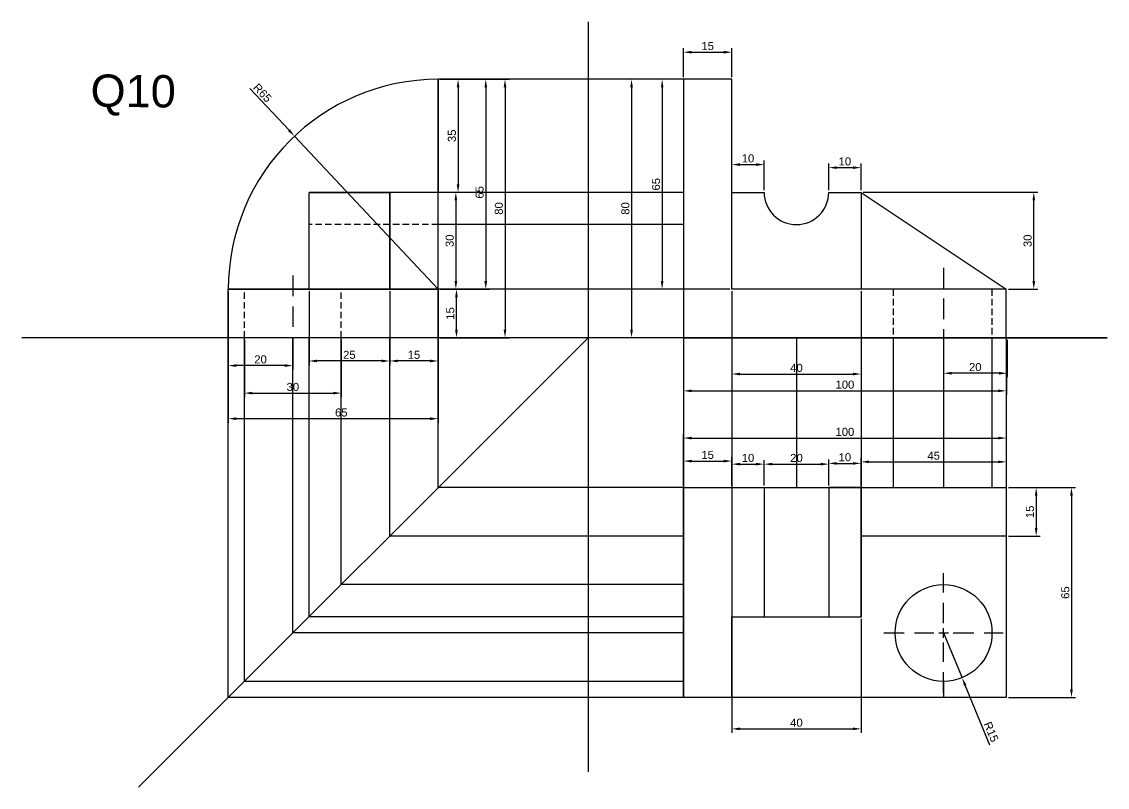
# Model space of a CAD drawing. Header units: millimetres. Extents: x 137 to 7220, y 7466 to 9893.
# Drawn here: x 1808.4 to 2144.6, y 7466.1 to 7703.1 of the extents above; entities that cross this region are included whole.
import ezdxf

# ---------------------------------------------------------------- set-up
doc = ezdxf.new("R2010")
doc.units = ezdxf.units.MM
doc.header["$PDMODE"] = 35
doc.header["$PDSIZE"] = 3
doc.linetypes.add('DASHED2', pattern=[9.525, 6.35, -3.175])
doc.linetypes.add('JIS_02_2.0', pattern=[3, 2, -1])
for name, color, linetype in [('Center Line', 3, 'DASHED2'), ('Dimensions', 1, 'Continuous'), ('Hidden Line', 50, 'JIS_02_2.0'), ('Projection', 140, 'Continuous'), ('Text', 7, 'Continuous')]:
    doc.layers.add(name, color=color, linetype=linetype)
doc.layers.add('Object', color=7, linetype='Continuous', lineweight=30)
doc.styles.get("Standard").update_dxf_attribs({"font": 'arial.ttf'})
doc.dimstyles.new('ISO-25', dxfattribs={"dimtxt": 2.5, "dimasz": 2.5, "dimexe": 1.25, "dimexo": 0.625, "dimtad": 1, "dimdec": 0, "dimtxsty": 'Standard', "dimcen": 2.5, "dimadec": 0, "dimazin": 0, "dimtfac": 1, "dimtdec": 0, "dimtmove": 0, "dimatfit": 3, "dimfxl": 1, "dimarcsym": 0})

# ---------------------------------------------------------------- blocks, each defined once
blk = doc.blocks.new('*D660')
at = {"layer": 'Defpoints', "color": 0, "transparency": 16777216}
for p in [(2028.31, 7693.68), (2013.31, 7685.3), (2028.31, 7685.3)]:
    blk.add_point(p, dxfattribs=at)
at = {"layer": 'Dimensions', "color": 0, "lineweight": -2, "transparency": 16777216}
for p, q in [((2013.31, 7685.92), (2013.31, 7694.93)), ((2015.81, 7693.68), (2025.81, 7693.68)), ((2028.31, 7685.92), (2028.31, 7694.93))]:
    blk.add_line(p, q, dxfattribs=at)
at = {"layer": 'Dimensions', "color": 0, "transparency": 16777216}
for points in [[(2015.81, 7694.1), (2015.81, 7693.27), (2013.31, 7693.68)], [(2025.81, 7694.1), (2025.81, 7693.27), (2028.31, 7693.68)]]:
    blk.add_solid(points, dxfattribs=at)
at = {"layer": 'Dimensions', "color": 0, "transparency": 16777216, "insert": (2020.81, 7695.58), "char_height": 2.5, "attachment_point": 5}
blk.add_mtext('15', dxfattribs=at)
blk = doc.blocks.new('*D661')
at = {"layer": 'Defpoints', "color": 0, "transparency": 16777216}
for p in [(2013.31, 7685.3), (1997.24, 7605.3), (2013.31, 7605.3)]:
    blk.add_point(p, dxfattribs=at)
at = {"layer": 'Dimensions', "color": 0, "lineweight": -2, "transparency": 16777216}
for p, q in [((2012.68, 7685.3), (1995.99, 7685.3)), ((1997.24, 7682.8), (1997.24, 7607.8)), ((2012.68, 7605.3), (1995.99, 7605.3))]:
    blk.add_line(p, q, dxfattribs=at)
at = {"layer": 'Dimensions', "color": 0, "transparency": 16777216}
for points in [[(1996.83, 7682.8), (1997.66, 7682.8), (1997.24, 7685.3)], [(1996.83, 7607.8), (1997.66, 7607.8), (1997.24, 7605.3)]]:
    blk.add_solid(points, dxfattribs=at)
at = {"layer": 'Dimensions', "color": 0, "transparency": 16777216, "insert": (1995.34, 7645.3), "char_height": 2.5, "attachment_point": 5, "rotation": 90}
blk.add_mtext('80', dxfattribs=at)
blk = doc.blocks.new('*D662')
at = {"layer": 'Defpoints', "color": 0, "transparency": 16777216}
for p in [(2028.31, 7685.3), (2006.72, 7620.3), (2028.31, 7620.3)]:
    blk.add_point(p, dxfattribs=at)
at = {"layer": 'Dimensions', "color": 0, "lineweight": -2, "transparency": 16777216}
for p, q in [((2027.68, 7685.3), (2005.47, 7685.3)), ((2006.72, 7682.8), (2006.72, 7622.8)), ((2027.68, 7620.3), (2005.47, 7620.3))]:
    blk.add_line(p, q, dxfattribs=at)
at = {"layer": 'Dimensions', "color": 0, "transparency": 16777216}
for points in [[(2006.3, 7682.8), (2007.13, 7682.8), (2006.72, 7685.3)], [(2006.3, 7622.8), (2007.13, 7622.8), (2006.72, 7620.3)]]:
    blk.add_solid(points, dxfattribs=at)
at = {"layer": 'Dimensions', "color": 0, "transparency": 16777216, "insert": (2004.82, 7652.8), "char_height": 2.5, "attachment_point": 5, "rotation": 90}
blk.add_mtext('65', dxfattribs=at)
blk = doc.blocks.new('*D663')
at = {"layer": 'Defpoints', "color": 0, "transparency": 16777216}
for p in [(2013.31, 7605.3), (2113.31, 7605.3), (2113.31, 7588.83)]:
    blk.add_point(p, dxfattribs=at)
at = {"layer": 'Dimensions', "color": 0, "lineweight": -2, "transparency": 16777216}
for p, q in [((2013.31, 7604.67), (2013.31, 7587.58)), ((2113.31, 7604.67), (2113.31, 7587.58)), ((2015.81, 7588.83), (2110.81, 7588.83))]:
    blk.add_line(p, q, dxfattribs=at)
at = {"layer": 'Dimensions', "color": 0, "transparency": 16777216}
for points in [[(2015.81, 7589.25), (2015.81, 7588.42), (2013.31, 7588.83)], [(2110.81, 7589.25), (2110.81, 7588.42), (2113.31, 7588.83)]]:
    blk.add_solid(points, dxfattribs=at)
at = {"layer": 'Dimensions', "color": 0, "transparency": 16777216, "insert": (2063.31, 7590.74), "char_height": 2.5, "attachment_point": 5}
blk.add_mtext('100', dxfattribs=at)
blk = doc.blocks.new('*D431')
at = {"layer": 'Defpoints', "color": 0, "transparency": 16777216}
for p in [(1937.35, 7620.3), (1943.02, 7620.3), (1937.35, 7605.3)]:
    blk.add_point(p, dxfattribs=at)
at = {"layer": 'Dimensions', "color": 0, "lineweight": -2, "transparency": 16777216}
for p, q in [((1937.97, 7620.3), (1944.27, 7620.3)), ((1943.02, 7607.8), (1943.02, 7617.8)), ((1937.97, 7605.3), (1944.27, 7605.3))]:
    blk.add_line(p, q, dxfattribs=at)
at = {"layer": 'Dimensions', "color": 0, "transparency": 16777216}
for points in [[(1942.6, 7617.8), (1943.43, 7617.8), (1943.02, 7620.3)], [(1942.6, 7607.8), (1943.43, 7607.8), (1943.02, 7605.3)]]:
    blk.add_solid(points, dxfattribs=at)
at = {"layer": 'Dimensions', "color": 0, "transparency": 16777216, "insert": (1941.11, 7612.8), "char_height": 2.5, "attachment_point": 5, "rotation": 90}
blk.add_mtext('15', dxfattribs=at)
blk = doc.blocks.new('*D664')
at = {"layer": 'Defpoints', "color": 0, "transparency": 16777216}
for p in [(2093.87, 7605.3), (2113.53, 7605.3), (2093.87, 7594.28)]:
    blk.add_point(p, dxfattribs=at)
at = {"layer": 'Dimensions', "color": 0, "lineweight": -2, "transparency": 16777216}
for p, q in [((2093.87, 7604.67), (2093.87, 7593.03)), ((2113.53, 7604.67), (2113.53, 7593.03)), ((2111.03, 7594.28), (2096.37, 7594.28))]:
    blk.add_line(p, q, dxfattribs=at)
at = {"layer": 'Dimensions', "color": 0, "transparency": 16777216}
for points in [[(2096.37, 7594.7), (2096.37, 7593.86), (2093.87, 7594.28)], [(2111.03, 7594.7), (2111.03, 7593.86), (2113.53, 7594.28)]]:
    blk.add_solid(points, dxfattribs=at)
at = {"layer": 'Dimensions', "color": 0, "transparency": 16777216, "insert": (2103.7, 7596.18), "char_height": 2.5, "attachment_point": 5}
blk.add_mtext('20', dxfattribs=at)
blk = doc.blocks.new('*D665')
at = {"layer": 'Defpoints', "color": 0, "transparency": 16777216}
for p in [(2038.31, 7658.89), (2028.31, 7650.3), (2038.31, 7650.3)]:
    blk.add_point(p, dxfattribs=at)
at = {"layer": 'Dimensions', "color": 0, "lineweight": -2, "transparency": 16777216}
for p, q in [((2028.31, 7650.92), (2028.31, 7660.14)), ((2030.81, 7658.89), (2035.81, 7658.89)), ((2038.31, 7650.92), (2038.31, 7660.14))]:
    blk.add_line(p, q, dxfattribs=at)
at = {"layer": 'Dimensions', "color": 0, "transparency": 16777216}
for points in [[(2030.81, 7659.31), (2030.81, 7658.47), (2028.31, 7658.89)], [(2035.81, 7659.31), (2035.81, 7658.47), (2038.31, 7658.89)]]:
    blk.add_solid(points, dxfattribs=at)
at = {"layer": 'Dimensions', "color": 0, "transparency": 16777216, "insert": (2033.31, 7660.79), "char_height": 2.5, "attachment_point": 5}
blk.add_mtext('10', dxfattribs=at)
blk = doc.blocks.new('*D666')
at = {"layer": 'Defpoints', "color": 0, "transparency": 16777216}
for p in [(2068.31, 7657.94), (2058.31, 7650.3), (2068.31, 7650.3)]:
    blk.add_point(p, dxfattribs=at)
at = {"layer": 'Dimensions', "color": 0, "lineweight": -2, "transparency": 16777216}
for p, q in [((2058.31, 7650.92), (2058.31, 7659.19)), ((2068.31, 7650.92), (2068.31, 7659.19)), ((2060.81, 7657.94), (2065.81, 7657.94))]:
    blk.add_line(p, q, dxfattribs=at)
at = {"layer": 'Dimensions', "color": 0, "transparency": 16777216}
for points in [[(2060.81, 7658.36), (2060.81, 7657.53), (2058.31, 7657.94)], [(2065.81, 7658.36), (2065.81, 7657.53), (2068.31, 7657.94)]]:
    blk.add_solid(points, dxfattribs=at)
at = {"layer": 'Dimensions', "color": 0, "transparency": 16777216, "insert": (2063.31, 7659.85), "char_height": 2.5, "attachment_point": 5}
blk.add_mtext('10', dxfattribs=at)
blk = doc.blocks.new('*D667')
at = {"layer": 'Defpoints', "color": 0, "transparency": 16777216}
for p in [(2028.31, 7620.3), (2068.31, 7620.3), (2068.31, 7594.04)]:
    blk.add_point(p, dxfattribs=at)
at = {"layer": 'Dimensions', "color": 0, "lineweight": -2, "transparency": 16777216}
for p, q in [((2028.31, 7619.67), (2028.31, 7592.79)), ((2068.31, 7619.67), (2068.31, 7592.79)), ((2030.81, 7594.04), (2065.81, 7594.04))]:
    blk.add_line(p, q, dxfattribs=at)
at = {"layer": 'Dimensions', "color": 0, "transparency": 16777216}
for points in [[(2030.81, 7594.46), (2030.81, 7593.62), (2028.31, 7594.04)], [(2065.81, 7594.46), (2065.81, 7593.62), (2068.31, 7594.04)]]:
    blk.add_solid(points, dxfattribs=at)
at = {"layer": 'Dimensions', "color": 0, "transparency": 16777216, "insert": (2048.31, 7595.94), "char_height": 2.5, "attachment_point": 5}
blk.add_mtext('40', dxfattribs=at)
blk = doc.blocks.new('*D668')
at = {"layer": 'Defpoints', "color": 0, "transparency": 16777216}
for p in [(2068.31, 7650.3), (2121.81, 7650.3), (2113.31, 7620.3)]:
    blk.add_point(p, dxfattribs=at)
at = {"layer": 'Dimensions', "color": 0, "lineweight": -2, "transparency": 16777216}
for p, q in [((2068.93, 7650.3), (2123.06, 7650.3)), ((2121.81, 7622.8), (2121.81, 7647.8)), ((2113.93, 7620.3), (2123.06, 7620.3))]:
    blk.add_line(p, q, dxfattribs=at)
at = {"layer": 'Dimensions', "color": 0, "transparency": 16777216}
for points in [[(2121.4, 7647.8), (2122.23, 7647.8), (2121.81, 7650.3)], [(2121.4, 7622.8), (2122.23, 7622.8), (2121.81, 7620.3)]]:
    blk.add_solid(points, dxfattribs=at)
at = {"layer": 'Dimensions', "color": 0, "transparency": 16777216, "insert": (2119.91, 7635.3), "char_height": 2.5, "attachment_point": 5, "rotation": 90}
blk.add_mtext('30', dxfattribs=at)
blk = doc.blocks.new('*D432')
at = {"layer": 'Defpoints', "color": 0, "transparency": 16777216}
for p in [(2113.31, 7574.22), (2013.31, 7558.87), (2113.31, 7558.87)]:
    blk.add_point(p, dxfattribs=at)
at = {"layer": 'Dimensions', "color": 0, "lineweight": -2, "transparency": 16777216}
for p, q in [((2013.31, 7559.49), (2013.31, 7575.47)), ((2113.31, 7559.49), (2113.31, 7575.47)), ((2015.81, 7574.22), (2110.81, 7574.22))]:
    blk.add_line(p, q, dxfattribs=at)
at = {"layer": 'Dimensions', "color": 0, "transparency": 16777216}
for points in [[(2015.81, 7574.63), (2015.81, 7573.8), (2013.31, 7574.22)], [(2110.81, 7574.63), (2110.81, 7573.8), (2113.31, 7574.22)]]:
    blk.add_solid(points, dxfattribs=at)
at = {"layer": 'Dimensions', "color": 0, "transparency": 16777216, "insert": (2063.31, 7576.12), "char_height": 2.5, "attachment_point": 5}
blk.add_mtext('100', dxfattribs=at)
blk = doc.blocks.new('*D433')
at = {"layer": 'Defpoints', "color": 0, "transparency": 16777216}
for p in [(2028.31, 7567.09), (2013.31, 7558.87), (2028.31, 7558.87)]:
    blk.add_point(p, dxfattribs=at)
at = {"layer": 'Dimensions', "color": 0, "lineweight": -2, "transparency": 16777216}
for p, q in [((2013.31, 7559.49), (2013.31, 7568.34)), ((2028.31, 7559.49), (2028.31, 7568.34)), ((2015.81, 7567.09), (2025.81, 7567.09))]:
    blk.add_line(p, q, dxfattribs=at)
at = {"layer": 'Dimensions', "color": 0, "transparency": 16777216}
for points in [[(2015.81, 7567.51), (2015.81, 7566.67), (2013.31, 7567.09)], [(2025.81, 7567.51), (2025.81, 7566.67), (2028.31, 7567.09)]]:
    blk.add_solid(points, dxfattribs=at)
at = {"layer": 'Dimensions', "color": 0, "transparency": 16777216, "insert": (2020.81, 7568.99), "char_height": 2.5, "attachment_point": 5}
blk.add_mtext('15', dxfattribs=at)
blk = doc.blocks.new('*D434')
at = {"layer": 'Defpoints', "color": 0, "transparency": 16777216}
for p in [(2038.31, 7566.14), (2028.31, 7558.87), (2038.31, 7558.87)]:
    blk.add_point(p, dxfattribs=at)
at = {"layer": 'Dimensions', "color": 0, "lineweight": -2, "transparency": 16777216}
for p, q in [((2028.31, 7559.49), (2028.31, 7567.39)), ((2030.81, 7566.14), (2035.81, 7566.14)), ((2038.31, 7559.49), (2038.31, 7567.39))]:
    blk.add_line(p, q, dxfattribs=at)
at = {"layer": 'Dimensions', "color": 0, "transparency": 16777216}
for points in [[(2030.81, 7566.56), (2030.81, 7565.72), (2028.31, 7566.14)], [(2035.81, 7566.56), (2035.81, 7565.72), (2038.31, 7566.14)]]:
    blk.add_solid(points, dxfattribs=at)
at = {"layer": 'Dimensions', "color": 0, "transparency": 16777216, "insert": (2033.31, 7568.04), "char_height": 2.5, "attachment_point": 5}
blk.add_mtext('10', dxfattribs=at)
blk = doc.blocks.new('*D435')
at = {"layer": 'Defpoints', "color": 0, "transparency": 16777216}
for p in [(2058.31, 7566.14), (2038.31, 7558.87), (2058.31, 7558.87)]:
    blk.add_point(p, dxfattribs=at)
at = {"layer": 'Dimensions', "color": 0, "lineweight": -2, "transparency": 16777216}
for p, q in [((2038.31, 7559.49), (2038.31, 7567.39)), ((2040.81, 7566.14), (2055.81, 7566.14)), ((2058.31, 7559.49), (2058.31, 7567.39))]:
    blk.add_line(p, q, dxfattribs=at)
at = {"layer": 'Dimensions', "color": 0, "transparency": 16777216}
for points in [[(2040.81, 7566.56), (2040.81, 7565.72), (2038.31, 7566.14)], [(2055.81, 7566.56), (2055.81, 7565.72), (2058.31, 7566.14)]]:
    blk.add_solid(points, dxfattribs=at)
at = {"layer": 'Dimensions', "color": 0, "transparency": 16777216, "insert": (2048.31, 7568.04), "char_height": 2.5, "attachment_point": 5}
blk.add_mtext('20', dxfattribs=at)
blk = doc.blocks.new('*D436')
at = {"layer": 'Defpoints', "color": 0, "transparency": 16777216}
for p in [(2068.31, 7566.38), (2058.31, 7558.87), (2068.31, 7558.87)]:
    blk.add_point(p, dxfattribs=at)
at = {"layer": 'Dimensions', "color": 0, "lineweight": -2, "transparency": 16777216}
for p, q in [((2058.31, 7559.49), (2058.31, 7567.63)), ((2060.81, 7566.38), (2065.81, 7566.38)), ((2068.31, 7559.49), (2068.31, 7567.63))]:
    blk.add_line(p, q, dxfattribs=at)
at = {"layer": 'Dimensions', "color": 0, "transparency": 16777216}
for points in [[(2060.81, 7566.79), (2060.81, 7565.96), (2058.31, 7566.38)], [(2065.81, 7566.79), (2065.81, 7565.96), (2068.31, 7566.38)]]:
    blk.add_solid(points, dxfattribs=at)
at = {"layer": 'Dimensions', "color": 0, "transparency": 16777216, "insert": (2063.31, 7568.28), "char_height": 2.5, "attachment_point": 5}
blk.add_mtext('10', dxfattribs=at)
blk = doc.blocks.new('*D437')
at = {"layer": 'Defpoints', "color": 0, "transparency": 16777216}
for p in [(2113.31, 7566.85), (2068.31, 7558.87), (2113.31, 7558.87)]:
    blk.add_point(p, dxfattribs=at)
at = {"layer": 'Dimensions', "color": 0, "lineweight": -2, "transparency": 16777216}
for p, q in [((2068.31, 7559.49), (2068.31, 7568.1)), ((2113.31, 7559.49), (2113.31, 7568.1)), ((2070.81, 7566.85), (2110.81, 7566.85))]:
    blk.add_line(p, q, dxfattribs=at)
at = {"layer": 'Dimensions', "color": 0, "transparency": 16777216}
for points in [[(2070.81, 7567.27), (2070.81, 7566.44), (2068.31, 7566.85)], [(2110.81, 7567.27), (2110.81, 7566.44), (2113.31, 7566.85)]]:
    blk.add_solid(points, dxfattribs=at)
at = {"layer": 'Dimensions', "color": 0, "transparency": 16777216, "insert": (2090.81, 7568.75), "char_height": 2.5, "attachment_point": 5}
blk.add_mtext('45', dxfattribs=at)
blk = doc.blocks.new('*D438')
at = {"layer": 'Defpoints', "color": 0, "transparency": 16777216}
for p in [(2113.31, 7558.87), (2113.31, 7493.87), (2133.48, 7493.87)]:
    blk.add_point(p, dxfattribs=at)
at = {"layer": 'Dimensions', "color": 0, "lineweight": -2, "transparency": 16777216}
for p, q in [((2113.93, 7558.87), (2134.73, 7558.87)), ((2133.48, 7556.37), (2133.48, 7496.37)), ((2113.93, 7493.87), (2134.73, 7493.87))]:
    blk.add_line(p, q, dxfattribs=at)
at = {"layer": 'Dimensions', "color": 0, "transparency": 16777216}
for points in [[(2133.06, 7556.37), (2133.9, 7556.37), (2133.48, 7558.87)], [(2133.06, 7496.37), (2133.9, 7496.37), (2133.48, 7493.87)]]:
    blk.add_solid(points, dxfattribs=at)
at = {"layer": 'Dimensions', "color": 0, "transparency": 16777216, "insert": (2131.58, 7526.37), "char_height": 2.5, "attachment_point": 5, "rotation": 90}
blk.add_mtext('65', dxfattribs=at)
blk = doc.blocks.new('*D439')
at = {"layer": 'Defpoints', "color": 0, "transparency": 16777216}
for p in [(2113.31, 7558.87), (2113.31, 7543.87), (2122.55, 7543.87)]:
    blk.add_point(p, dxfattribs=at)
at = {"layer": 'Dimensions', "color": 0, "lineweight": -2, "transparency": 16777216}
for p, q in [((2113.93, 7558.87), (2123.8, 7558.87)), ((2122.55, 7556.37), (2122.55, 7546.37)), ((2113.93, 7543.87), (2123.8, 7543.87))]:
    blk.add_line(p, q, dxfattribs=at)
at = {"layer": 'Dimensions', "color": 0, "transparency": 16777216}
for points in [[(2122.13, 7556.37), (2122.96, 7556.37), (2122.55, 7558.87)], [(2122.13, 7546.37), (2122.96, 7546.37), (2122.55, 7543.87)]]:
    blk.add_solid(points, dxfattribs=at)
at = {"layer": 'Dimensions', "color": 0, "transparency": 16777216, "insert": (2120.65, 7551.37), "char_height": 2.5, "attachment_point": 5, "rotation": 90}
blk.add_mtext('15', dxfattribs=at)
blk = doc.blocks.new('*D440')
at = {"layer": 'Defpoints', "color": 0, "transparency": 16777216}
for p in [(2028.31, 7518.87), (2068.31, 7518.87), (2068.31, 7484.18)]:
    blk.add_point(p, dxfattribs=at)
at = {"layer": 'Dimensions', "color": 0, "lineweight": -2, "transparency": 16777216}
for p, q in [((2028.31, 7518.24), (2028.31, 7482.93)), ((2068.31, 7518.24), (2068.31, 7482.93)), ((2030.81, 7484.18), (2065.81, 7484.18))]:
    blk.add_line(p, q, dxfattribs=at)
at = {"layer": 'Dimensions', "color": 0, "transparency": 16777216}
for points in [[(2030.81, 7484.6), (2030.81, 7483.77), (2028.31, 7484.18)], [(2065.81, 7484.6), (2065.81, 7483.77), (2068.31, 7484.18)]]:
    blk.add_solid(points, dxfattribs=at)
at = {"layer": 'Dimensions', "color": 0, "transparency": 16777216, "insert": (2048.31, 7486.09), "char_height": 2.5, "attachment_point": 5}
blk.add_mtext('40', dxfattribs=at)
blk = doc.blocks.new('*D441')
at = {"layer": 'Defpoints', "color": 0, "transparency": 16777216}
for p in [(2093.87, 7513.87), (2099.61, 7500.01)]:
    blk.add_point(p, dxfattribs=at)
at = {"layer": 'Dimensions', "color": 0, "lineweight": -2, "transparency": 16777216}
for p, q in [((2093.87, 7513.87), (2099.61, 7500.01)), ((2108.24, 7479.18), (2100.57, 7497.7))]:
    blk.add_line(p, q, dxfattribs=at)
at = {"layer": 'Dimensions', "color": 0, "transparency": 16777216}
blk.add_solid([(2100.95, 7497.86), (2100.18, 7497.54), (2099.61, 7500.01)], dxfattribs=at)
at = {"layer": 'Dimensions', "color": 0, "transparency": 16777216, "insert": (2108.61, 7483.25), "char_height": 2.5, "attachment_point": 5, "rotation": 292.5086}
blk.add_mtext('R15', dxfattribs=at)
blk = doc.blocks.new('*D442')
at = {"layer": 'Defpoints', "color": 0, "transparency": 16777216}
for p in [(1892.88, 7667.7), (1937.35, 7620.3)]:
    blk.add_point(p, dxfattribs=at)
at = {"layer": 'Dimensions', "color": 0, "lineweight": -2, "transparency": 16777216}
for p, q in [((1879.06, 7682.43), (1891.17, 7669.53)), ((1937.35, 7620.3), (1892.88, 7667.7))]:
    blk.add_line(p, q, dxfattribs=at)
at = {"layer": 'Dimensions', "color": 0, "transparency": 16777216}
blk.add_solid([(1891.47, 7669.81), (1890.86, 7669.24), (1892.88, 7667.7)], dxfattribs=at)
at = {"layer": 'Dimensions', "color": 0, "transparency": 16777216, "insert": (1882.93, 7681.09), "char_height": 2.5, "attachment_point": 5, "rotation": 313.17}
blk.add_mtext('R65', dxfattribs=at)
blk = doc.blocks.new('*D443')
at = {"layer": 'Defpoints', "color": 0, "transparency": 16777216}
for p in [(1937.35, 7685.3), (1937.35, 7620.3), (1952.09, 7620.3)]:
    blk.add_point(p, dxfattribs=at)
at = {"layer": 'Dimensions', "color": 0, "lineweight": -2, "transparency": 16777216}
for p, q in [((1937.97, 7685.3), (1953.34, 7685.3)), ((1952.09, 7682.8), (1952.09, 7622.8)), ((1937.97, 7620.3), (1953.34, 7620.3))]:
    blk.add_line(p, q, dxfattribs=at)
at = {"layer": 'Dimensions', "color": 0, "transparency": 16777216}
for points in [[(1951.68, 7682.8), (1952.51, 7682.8), (1952.09, 7685.3)], [(1951.68, 7622.8), (1952.51, 7622.8), (1952.09, 7620.3)]]:
    blk.add_solid(points, dxfattribs=at)
at = {"layer": 'Dimensions', "color": 0, "transparency": 16777216, "insert": (1950.19, 7650.3), "char_height": 2.5, "attachment_point": 5, "rotation": 90}
blk.add_mtext('65', dxfattribs=at)
blk = doc.blocks.new('*D444')
at = {"layer": 'Defpoints', "color": 0, "transparency": 16777216}
for p in [(1937.35, 7685.3), (1937.35, 7605.3), (1958.05, 7605.3)]:
    blk.add_point(p, dxfattribs=at)
at = {"layer": 'Dimensions', "color": 0, "lineweight": -2, "transparency": 16777216}
for p, q in [((1937.97, 7685.3), (1959.3, 7685.3)), ((1958.05, 7682.8), (1958.05, 7607.8)), ((1937.97, 7605.3), (1959.3, 7605.3))]:
    blk.add_line(p, q, dxfattribs=at)
at = {"layer": 'Dimensions', "color": 0, "transparency": 16777216}
for points in [[(1957.64, 7682.8), (1958.47, 7682.8), (1958.05, 7685.3)], [(1957.64, 7607.8), (1958.47, 7607.8), (1958.05, 7605.3)]]:
    blk.add_solid(points, dxfattribs=at)
at = {"layer": 'Dimensions', "color": 0, "transparency": 16777216, "insert": (1956.15, 7645.3), "char_height": 2.5, "attachment_point": 5, "rotation": 90}
blk.add_mtext('80', dxfattribs=at)
blk = doc.blocks.new('*D445')
at = {"layer": 'Defpoints', "color": 0, "transparency": 16777216}
for p in [(1937.35, 7685.3), (1937.35, 7650.3), (1943.51, 7650.3)]:
    blk.add_point(p, dxfattribs=at)
at = {"layer": 'Dimensions', "color": 0, "lineweight": -2, "transparency": 16777216}
for p, q in [((1937.97, 7685.3), (1944.76, 7685.3)), ((1943.51, 7682.8), (1943.51, 7652.8)), ((1937.97, 7650.3), (1944.76, 7650.3))]:
    blk.add_line(p, q, dxfattribs=at)
at = {"layer": 'Dimensions', "color": 0, "transparency": 16777216}
for points in [[(1943.1, 7682.8), (1943.93, 7682.8), (1943.51, 7685.3)], [(1943.1, 7652.8), (1943.93, 7652.8), (1943.51, 7650.3)]]:
    blk.add_solid(points, dxfattribs=at)
at = {"layer": 'Dimensions', "color": 0, "transparency": 16777216, "insert": (1941.61, 7667.8), "char_height": 2.5, "attachment_point": 5, "rotation": 90}
blk.add_mtext('35', dxfattribs=at)
blk = doc.blocks.new('*D446')
at = {"layer": 'Defpoints', "color": 0, "transparency": 16777216}
for p in [(1937.35, 7650.3), (1937.35, 7620.3), (1942.83, 7620.3)]:
    blk.add_point(p, dxfattribs=at)
at = {"layer": 'Dimensions', "color": 0, "lineweight": -2, "transparency": 16777216}
for p, q in [((1937.97, 7650.3), (1944.08, 7650.3)), ((1942.83, 7647.8), (1942.83, 7622.8)), ((1937.97, 7620.3), (1944.08, 7620.3))]:
    blk.add_line(p, q, dxfattribs=at)
at = {"layer": 'Dimensions', "color": 0, "transparency": 16777216}
for points in [[(1942.41, 7647.8), (1943.24, 7647.8), (1942.83, 7650.3)], [(1942.41, 7622.8), (1943.24, 7622.8), (1942.83, 7620.3)]]:
    blk.add_solid(points, dxfattribs=at)
at = {"layer": 'Dimensions', "color": 0, "transparency": 16777216, "insert": (1940.93, 7635.3), "char_height": 2.5, "attachment_point": 5, "rotation": 90}
blk.add_mtext('30', dxfattribs=at)
blk = doc.blocks.new('*D447')
at = {"layer": 'Defpoints', "color": 0, "transparency": 16777216}
for p in [(1922.35, 7620.3), (1937.35, 7620.3), (1922.35, 7598.08)]:
    blk.add_point(p, dxfattribs=at)
at = {"layer": 'Dimensions', "color": 0, "lineweight": -2, "transparency": 16777216}
for p, q in [((1922.35, 7619.67), (1922.35, 7596.83)), ((1937.35, 7619.67), (1937.35, 7596.83)), ((1934.85, 7598.08), (1924.85, 7598.08))]:
    blk.add_line(p, q, dxfattribs=at)
at = {"layer": 'Dimensions', "color": 0, "transparency": 16777216}
for points in [[(1924.85, 7598.5), (1924.85, 7597.67), (1922.35, 7598.08)], [(1934.85, 7598.5), (1934.85, 7597.67), (1937.35, 7598.08)]]:
    blk.add_solid(points, dxfattribs=at)
at = {"layer": 'Dimensions', "color": 0, "transparency": 16777216, "insert": (1929.85, 7599.98), "char_height": 2.5, "attachment_point": 5}
blk.add_mtext('15', dxfattribs=at)
blk = doc.blocks.new('*D448')
at = {"layer": 'Defpoints', "color": 0, "transparency": 16777216}
for p in [(1897.35, 7620.3), (1922.35, 7620.3), (1897.35, 7598.08)]:
    blk.add_point(p, dxfattribs=at)
at = {"layer": 'Dimensions', "color": 0, "lineweight": -2, "transparency": 16777216}
for p, q in [((1897.35, 7619.67), (1897.35, 7596.83)), ((1922.35, 7619.67), (1922.35, 7596.83)), ((1919.85, 7598.08), (1899.85, 7598.08))]:
    blk.add_line(p, q, dxfattribs=at)
at = {"layer": 'Dimensions', "color": 0, "transparency": 16777216}
for points in [[(1899.85, 7598.5), (1899.85, 7597.67), (1897.35, 7598.08)], [(1919.85, 7598.5), (1919.85, 7597.67), (1922.35, 7598.08)]]:
    blk.add_solid(points, dxfattribs=at)
at = {"layer": 'Dimensions', "color": 0, "transparency": 16777216, "insert": (1909.85, 7599.98), "char_height": 2.5, "attachment_point": 5}
blk.add_mtext('25', dxfattribs=at)
blk = doc.blocks.new('*D449')
at = {"layer": 'Defpoints', "color": 0, "transparency": 16777216}
for p in [(1872.35, 7620.3), (1937.35, 7620.3), (1872.35, 7580.22)]:
    blk.add_point(p, dxfattribs=at)
at = {"layer": 'Dimensions', "color": 0, "lineweight": -2, "transparency": 16777216}
for p, q in [((1872.35, 7619.67), (1872.35, 7578.97)), ((1937.35, 7619.67), (1937.35, 7578.97)), ((1934.85, 7580.22), (1874.85, 7580.22))]:
    blk.add_line(p, q, dxfattribs=at)
at = {"layer": 'Dimensions', "color": 0, "transparency": 16777216}
for points in [[(1874.85, 7580.63), (1874.85, 7579.8), (1872.35, 7580.22)], [(1934.85, 7580.63), (1934.85, 7579.8), (1937.35, 7580.22)]]:
    blk.add_solid(points, dxfattribs=at)
at = {"layer": 'Dimensions', "color": 0, "transparency": 16777216, "insert": (1907.35, 7582.12), "char_height": 2.5, "attachment_point": 5}
blk.add_mtext('65', dxfattribs=at)
blk = doc.blocks.new('*D450')
at = {"layer": 'Defpoints', "color": 0, "transparency": 16777216}
for p in [(1872.35, 7605.3), (1892.35, 7605.3), (1872.35, 7596.65)]:
    blk.add_point(p, dxfattribs=at)
at = {"layer": 'Dimensions', "color": 0, "lineweight": -2, "transparency": 16777216}
for p, q in [((1872.35, 7604.67), (1872.35, 7595.4)), ((1892.35, 7604.67), (1892.35, 7595.4)), ((1889.85, 7596.65), (1874.85, 7596.65))]:
    blk.add_line(p, q, dxfattribs=at)
at = {"layer": 'Dimensions', "color": 0, "transparency": 16777216}
for points in [[(1874.85, 7597.07), (1874.85, 7596.24), (1872.35, 7596.65)], [(1889.85, 7597.07), (1889.85, 7596.24), (1892.35, 7596.65)]]:
    blk.add_solid(points, dxfattribs=at)
at = {"layer": 'Dimensions', "color": 0, "transparency": 16777216, "insert": (1882.35, 7598.56), "char_height": 2.5, "attachment_point": 5}
blk.add_mtext('20', dxfattribs=at)
blk = doc.blocks.new('*D409')
at = {"layer": 'Defpoints', "color": 0, "transparency": 16777216}
for p in [(1877.35, 7605.3), (1907.35, 7605.3), (1907.35, 7588.14)]:
    blk.add_point(p, dxfattribs=at)
at = {"layer": 'Dimensions', "color": 0, "lineweight": -2, "transparency": 16777216}
for p, q in [((1877.35, 7604.67), (1877.35, 7586.89)), ((1907.35, 7604.67), (1907.35, 7586.89)), ((1879.85, 7588.14), (1904.85, 7588.14))]:
    blk.add_line(p, q, dxfattribs=at)
at = {"layer": 'Dimensions', "color": 0, "transparency": 16777216}
for points in [[(1879.85, 7588.56), (1879.85, 7587.72), (1877.35, 7588.14)], [(1904.85, 7588.56), (1904.85, 7587.72), (1907.35, 7588.14)]]:
    blk.add_solid(points, dxfattribs=at)
at = {"layer": 'Dimensions', "color": 0, "transparency": 16777216, "insert": (1892.35, 7590.04), "char_height": 2.5, "attachment_point": 5}
blk.add_mtext('30', dxfattribs=at)
blk = doc.blocks.new('*U400')
at = {"layer": 'Center Line', "color": 0, "transparency": 16777216}
for p, q in [((0, 3), (0, 18.5)), ((-18.5, 0), (-3, 0)), ((3, 0), (18.5, 0)), ((0, -18.5), (0, -3))]:
    blk.add_line(p, q, dxfattribs=at)
at = {"layer": 'Center Line', "color": 0, "linetype": 'Continuous', "transparency": 16777216}
for p, q in [((-1.5, 0), (1.5, 0)), ((0, -1.5), (0, 1.5))]:
    blk.add_line(p, q, dxfattribs=at)

msp = doc.modelspace()

# ---------------------------------------------------------------- linework, layer by layer
at = {"layer": 'Center Line'}
for p, q in [((1937.349, 7650.297), (1897.349, 7650.297)), ((2093.869, 7626.94), (2093.869, 7600.669)), ((1892.349, 7624.524), (1892.349, 7600.703))]:
    msp.add_line(p, q, dxfattribs=at)
at = {"layer": 'Hidden Line'}
for p, q in [((1937.349, 7640.297), (1897.349, 7640.297)), ((1877.349, 7605.297), (1877.349, 7620.297)), ((1907.349, 7605.297), (1907.349, 7620.297)), ((2078.307, 7620.297), (2078.307, 7605.297)), ((2108.869, 7620.297), (2108.869, 7605.297))]:
    msp.add_line(p, q, dxfattribs=at)
at = {"layer": 'Object'}
for p, q in [((1983.778, 7703.127), (1983.778, 7470.889)), ((1937.349, 7685.297), (1937.349, 7650.297)), ((2028.307, 7685.297), (2013.307, 7685.297)), ((2013.307, 7685.297), (2013.307, 7620.297)), ((2028.307, 7620.297), (2028.307, 7685.297)), ((1897.349, 7620.297), (1897.349, 7650.297)), ((1897.349, 7650.297), (1922.349, 7650.297)), ((1937.349, 7650.297), (1922.349, 7650.297)), ((1922.349, 7650.297), (1922.349, 7620.297)), ((1937.349, 7605.297), (1937.349, 7650.297)), ((2028.307, 7620.297), (2028.307, 7650.297)), ((2028.307, 7650.297), (2038.307, 7650.297)), ((2058.307, 7650.297), (2068.307, 7650.297)), ((2068.307, 7650.297), (2068.307, 7620.297)), ((2068.307, 7650.297), (2113.307, 7620.297)), ((1872.349, 7605.297), (1872.349, 7620.297)), ((1872.349, 7620.297), (1937.349, 7620.297)), ((1922.349, 7620.297), (1897.349, 7620.297)), ((1937.349, 7620.297), (1937.349, 7605.297)), ((2013.307, 7620.297), (2013.307, 7605.297)), ((2113.307, 7620.297), (2028.307, 7620.297)), ((2113.307, 7620.297), (2093.307, 7620.297)), ((2113.307, 7605.297), (2113.307, 7620.297)), ((2144.574, 7605.297), (1808.376, 7605.297)), ((1983.778, 7605.297), (1844.572, 7466.09)), ((1937.349, 7605.297), (1872.349, 7605.297)), ((2013.307, 7605.297), (2113.307, 7605.297)), ((2113.525, 7605.297), (2144.574, 7605.297)), ((2013.307, 7558.867), (2113.307, 7558.867)), ((2013.307, 7493.867), (2013.307, 7558.867)), ((2028.307, 7558.867), (2028.307, 7493.867)), ((2028.307, 7558.867), (2038.307, 7558.867)), ((2038.307, 7558.867), (2038.307, 7518.867)), ((2068.307, 7558.867), (2058.307, 7558.867)), ((2058.307, 7558.867), (2058.307, 7518.867)), ((2068.307, 7543.867), (2068.307, 7558.867)), ((2113.307, 7558.867), (2113.307, 7493.867)), ((2113.307, 7558.867), (2113.307, 7543.867)), ((2113.307, 7543.867), (2068.307, 7543.867)), ((2068.307, 7518.867), (2068.307, 7543.867)), ((2028.307, 7493.867), (2028.307, 7518.867)), ((2028.307, 7518.867), (2068.307, 7518.867)), ((2113.307, 7493.867), (2013.307, 7493.867))]:
    msp.add_line(p, q, dxfattribs=at)
msp.add_circle((2093.869, 7513.867), 15, dxfattribs=at)
for centre, radius, start, end in [((1937.349, 7620.297), 65, 90, 180), ((2048.307, 7650.297), 10, 180, 0)]:
    msp.add_arc(centre, radius, start, end, dxfattribs=at)
at = {"layer": 'Projection'}
for p, q in [((2013.307, 7685.297), (1937.349, 7685.297)), ((1937.349, 7558.867), (1937.349, 7685.297)), ((2013.307, 7650.297), (1897.349, 7650.297)), ((1897.349, 7620.297), (1897.349, 7650.297)), ((1922.349, 7620.297), (1922.349, 7650.297)), ((2013.307, 7640.297), (1937.349, 7640.297)), ((2013.307, 7620.297), (1872.349, 7620.297)), ((1872.349, 7493.867), (1872.349, 7620.297)), ((1877.349, 7498.867), (1877.349, 7605.297)), ((1892.349, 7513.867), (1892.349, 7605.297)), ((1897.349, 7518.867), (1897.349, 7605.297)), ((1907.349, 7528.867), (1907.349, 7605.297)), ((1922.349, 7543.867), (1922.349, 7605.297)), ((2013.307, 7605.297), (2013.307, 7493.867)), ((2028.307, 7605.297), (2028.307, 7493.867)), ((2048.307, 7605.297), (2048.307, 7558.867)), ((2068.307, 7605.297), (2068.307, 7518.867)), ((2078.307, 7605.297), (2078.307, 7558.867)), ((2093.869, 7605.297), (2093.869, 7558.867)), ((2108.869, 7605.297), (2108.869, 7558.867)), ((2113.307, 7605.297), (2113.307, 7493.867)), ((2013.307, 7558.867), (1937.349, 7558.867)), ((2013.307, 7543.867), (1922.349, 7543.867)), ((2013.307, 7528.867), (1907.349, 7528.867)), ((2013.307, 7518.867), (1897.349, 7518.867)), ((2013.307, 7513.867), (1892.349, 7513.867)), ((2013.307, 7498.867), (1877.349, 7498.867)), ((2093.869, 7498.867), (2093.869, 7493.867)), ((2013.307, 7493.867), (1872.349, 7493.867))]:
    msp.add_line(p, q, dxfattribs=at)

# ---------------------------------------------------------------- block references
at = {"layer": 'Center Line'}
msp.add_blockref('*U400', (2093.869, 7513.867), dxfattribs=at)

# ---------------------------------------------------------------- texts
at = {"layer": 'Text'}
msp.add_text('Q10', height=10, rotation=359.3708, dxfattribs=at).set_placement((1829.656, 7676.837))

# ---------------------------------------------------------------- dimensions: what is measured, and where the dimension line sits
at = {"layer": 'Dimensions'}
for base, p1, p2, picture, middle in [((2028.307, 7693.682), (2013.307, 7685.297), (2028.307, 7685.297), '*D660', (2020.807, 7695.583)), ((2038.307, 7658.891), (2028.307, 7650.297), (2038.307, 7650.297), '*D665', (2033.307, 7660.792)), ((2068.307, 7657.944), (2058.307, 7650.297), (2068.307, 7650.297), '*D666', (2063.307, 7659.845)), ((1897.349, 7598.083), (1922.349, 7620.297), (1897.349, 7620.297), '*D448', (1909.849, 7599.984)), ((1922.349, 7598.083), (1937.349, 7620.297), (1922.349, 7620.297), '*D447', (1929.849, 7599.984)), ((2068.307, 7594.042), (2028.307, 7620.297), (2068.307, 7620.297), '*D667', (2048.307, 7595.943)), ((1872.349, 7596.654), (1892.349, 7605.297), (1872.349, 7605.297), '*D450', (1882.349, 7598.555)), ((2113.307, 7588.835), (2013.307, 7605.297), (2113.307, 7605.297), '*D663', (2063.307, 7590.736)), ((2093.869, 7594.278), (2113.525, 7605.297), (2093.869, 7605.297), '*D664', (2103.697, 7596.18)), ((2113.307, 7574.216), (2013.307, 7558.867), (2113.307, 7558.867), '*D432', (2063.307, 7576.118)), ((2028.307, 7567.09), (2013.307, 7558.867), (2028.307, 7558.867), '*D433', (2020.807, 7568.991)), ((2038.307, 7566.139), (2028.307, 7558.867), (2038.307, 7558.867), '*D434', (2033.307, 7568.041)), ((2058.307, 7566.139), (2038.307, 7558.867), (2058.307, 7558.867), '*D435', (2048.307, 7568.041)), ((2068.307, 7566.377), (2058.307, 7558.867), (2068.307, 7558.867), '*D436', (2063.307, 7568.278)), ((2113.307, 7566.852), (2068.307, 7558.867), (2113.307, 7558.867), '*D437', (2090.807, 7568.748)), ((2068.307, 7484.184), (2028.307, 7518.867), (2068.307, 7518.867), '*D440', (2048.307, 7486.085))]:
    dim = msp.add_linear_dim(base=base, p1=p1, p2=p2, dimstyle='ISO-25', dxfattribs=at)
    dim.commit()
    dim.dimension.update_dxf_attribs({"geometry": picture, "text_midpoint": middle})
for center, mpoint, picture, middle in [((1937.349, 7620.297), (1892.878, 7667.703), '*D442', (1881.54, 7679.789)), ((2093.869, 7513.867), (2099.611, 7500.01), '*D441', (2106.858, 7482.521))]:
    dim = msp.add_radius_dim(center=center, mpoint=mpoint, dimstyle='ISO-25', dxfattribs=at)
    dim.commit()
    dim.dimension.update_dxf_attribs({"geometry": picture, "text_midpoint": middle, "dimtype": 164})
for base, p1, picture, middle in [((1952.095, 7620.297), (1937.349, 7685.297), '*D443', (1952.095, 7650.297)), ((1943.015, 7620.297), (1937.349, 7605.297), '*D431', (1943.015, 7612.797))]:
    dim = msp.add_linear_dim(base=base, p1=p1, p2=(1937.349, 7620.297), angle=90, dimstyle='ISO-25', dxfattribs=at)
    dim.commit()
    dim.dimension.update_dxf_attribs({"geometry": picture, "text_midpoint": middle, "dimtype": 160})
for base, p1, p2, picture, middle in [((1958.054, 7605.297), (1937.349, 7685.297), (1937.349, 7605.297), '*D444', (1956.152, 7645.297)), ((1943.514, 7650.297), (1937.349, 7685.297), (1937.349, 7650.297), '*D445', (1941.611, 7667.797)), ((1997.245, 7605.297), (2013.307, 7685.297), (2013.307, 7605.297), '*D661', (1995.343, 7645.297)), ((2006.718, 7620.297), (2028.307, 7685.297), (2028.307, 7620.297), '*D662', (2004.816, 7652.797)), ((1942.828, 7620.297), (1937.349, 7650.297), (1937.349, 7620.297), '*D446', (1940.926, 7635.297)), ((2121.814, 7650.297), (2113.307, 7620.297), (2068.307, 7650.297), '*D668', (2119.912, 7635.297)), ((2133.481, 7493.867), (2113.307, 7558.867), (2113.307, 7493.867), '*D438', (2131.579, 7526.367)), ((2122.546, 7543.867), (2113.307, 7558.867), (2113.307, 7543.867), '*D439', (2120.645, 7551.367))]:
    dim = msp.add_linear_dim(base=base, p1=p1, p2=p2, angle=90, dimstyle='ISO-25', dxfattribs=at)
    dim.commit()
    dim.dimension.update_dxf_attribs({"geometry": picture, "text_midpoint": middle})
for base, p1, p2, picture, middle in [((1872.349, 7580.217), (1937.349, 7620.297), (1872.349, 7620.297), '*D449', (1907.349, 7580.217)), ((1907.349, 7588.14), (1877.349, 7605.297), (1907.349, 7605.297), '*D409', (1892.349, 7588.14))]:
    dim = msp.add_linear_dim(base=base, p1=p1, p2=p2, dimstyle='ISO-25', dxfattribs=at)
    dim.commit()
    dim.dimension.update_dxf_attribs({"geometry": picture, "text_midpoint": middle, "dimtype": 160})

doc.saveas('drawing.dxf')
